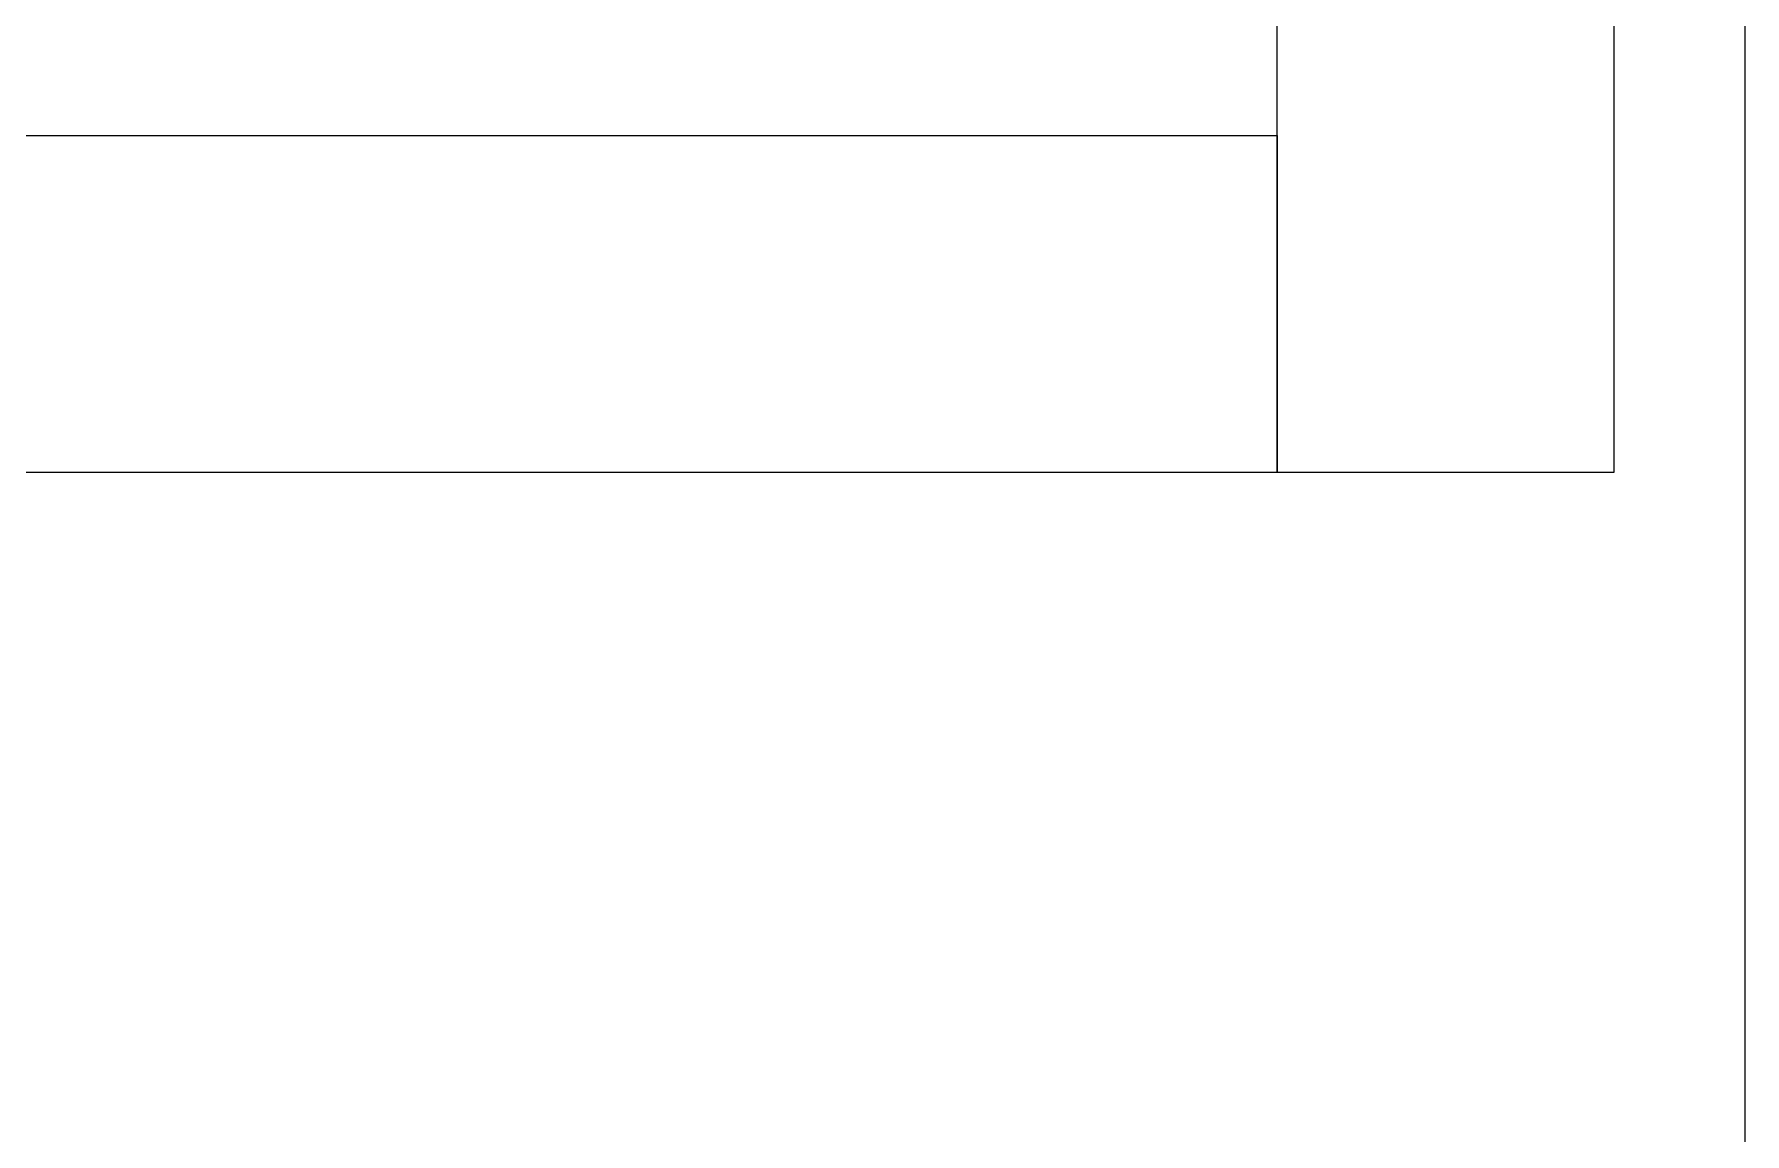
# Model space of a CAD drawing. Header units: inches. Extents: x -0.3 to 23.6, y 0.7 to 30.
# Drawn here: x 14.68 to 23.57, y 15.14 to 20.85 of the extents above; entities that cross this region are included whole.
import ezdxf

# ---------------------------------------------------------------- set-up
doc = ezdxf.new("R2010")
doc.units = ezdxf.units.IN
doc.header["$MEASUREMENT"] = 0
doc.layers.add('PSYMS', color=7, linetype='Continuous')

# ---------------------------------------------------------------- blocks, each defined once
blk = doc.blocks.new('SCE-30P24')
blk.add_line((23.5718, 26.3572), (23.5718, 3.4197))
blk = doc.blocks.new('HDIN634F')
for p, q in [((0, 0.875), (16.07853, 0.875)), ((16.07853, 0.875), (16.07853, -0.875)), ((0, -0.875), (16.07853, -0.875))]:
    blk.add_line(p, q)
blk = doc.blocks.new('VDIN6376')
for p, q in [((-0.875, 0), (-0.875, 9.7799)), ((-0.875, 9.7799), (0.875, 9.7799)), ((0.875, 0), (0.875, 9.7799)), ((-0.875, 0), (0.875, 0))]:
    blk.add_line(p, q)

msp = doc.modelspace()

# ---------------------------------------------------------------- block references
at = {"layer": 'PSYMS'}
for name, p in [('SCE-30P24', (0, 0)), ('VDIN6376', (22.0173, 18.5772)), ('HDIN634F', (5.0638, 19.4522))]:
    msp.add_blockref(name, p, dxfattribs=at)

doc.saveas('drawing.dxf')
